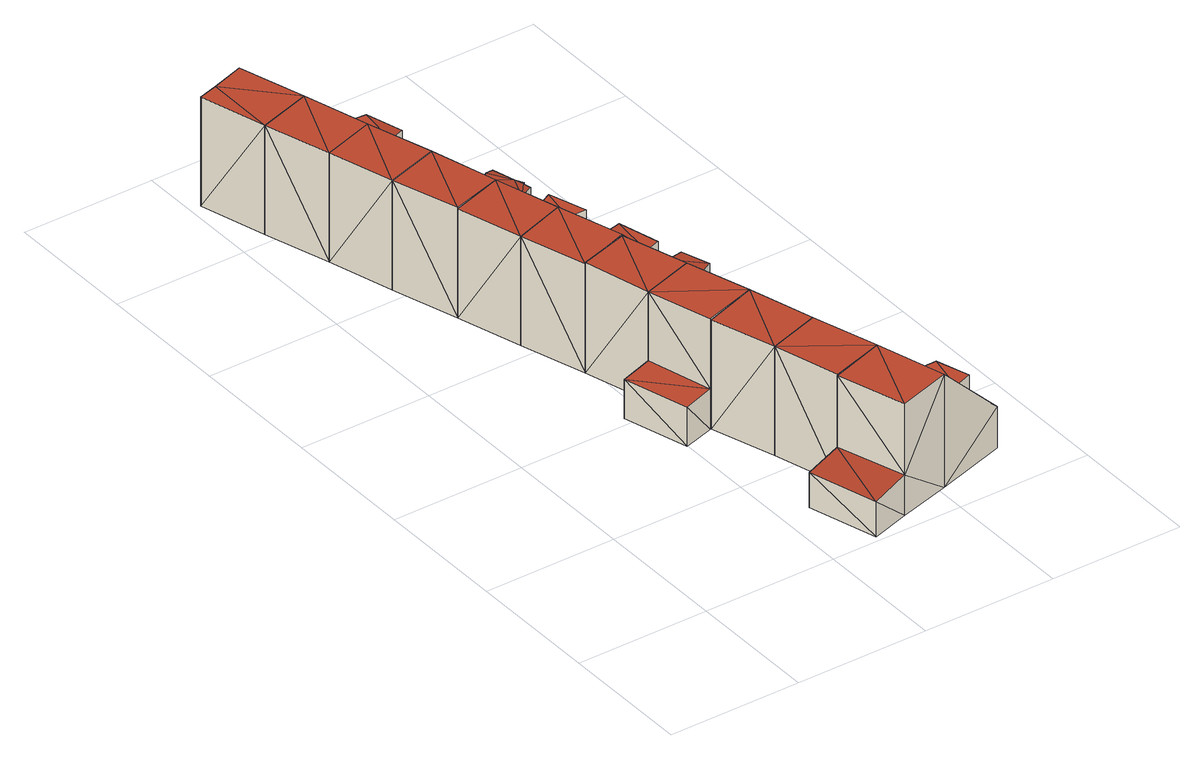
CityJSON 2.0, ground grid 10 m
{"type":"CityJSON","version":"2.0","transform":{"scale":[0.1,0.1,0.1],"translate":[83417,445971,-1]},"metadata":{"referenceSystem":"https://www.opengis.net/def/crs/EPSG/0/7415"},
"CityObjects":{
"building1":{"type":"Building","attributes":{"oorspronkelijk_bouwjaar":1985,"status":"Pand in gebruik","geconstateerd":false,"h_maaiveld":-0.367,"dak_type":"slanted","pw_datum":"2013-12-01","pw_actueel":"yes","pw_bron":"ahn3","reconstructie_methode":"tudelft3d-geoflow","versie_methode":"v21.03.1","kas_warenhuis":false,"ondergronds_type":"above ground","lod11_replace":false,"reconstruction_skipped":false},"geometry":[{"type":"Solid","lod":"2.2","boundaries":[[[[0,1,2]],[[3,0,4]],[[4,0,2]],[[5,0,3]],[[5,3,6]],[[5,6,7]],[[8,9,10]],[[10,9,4]],[[4,9,3]],[[11,12,13]],[[14,2,1]],[[15,14,1]],[[10,4,14]],[[14,4,2]],[[16,7,6]],[[17,16,6]],[[18,19,9]],[[8,18,9]],[[20,0,19]],[[18,20,19]],[[19,0,5]],[[19,5,16]],[[16,5,7]],[[17,6,3]],[[9,17,3]],[[21,22,23]],[[22,21,12]],[[11,22,12]],[[15,1,0]],[[20,15,0]],[[10,20,8]],[[8,20,18]],[[17,9,19]],[[16,17,19]],[[22,11,23]],[[23,11,13]],[[21,15,12]],[[23,14,21]],[[13,15,20]],[[10,23,20]],[[12,15,13]],[[21,14,15]],[[10,14,23]],[[20,23,13]]]],"semantics":{"surfaces":[{"type":"GroundSurface"},{"type":"WallSurface"},{"type":"RoofSurface"}],"values":[[0,0,0,0,0,0,1,1,1,1,1,1,1,1,1,1,1,1,1,1,1,1,1,1,1,1,1,1,1,1,2,2,2,2,2,2,2,2,2,2,2,2,2,2]]}}]},
"building2":{"type":"Building","attributes":{"oorspronkelijk_bouwjaar":1985,"status":"Pand in gebruik","geconstateerd":false,"h_maaiveld":-0.227,"dak_type":"slanted","pw_datum":"2013-12-01","pw_actueel":"yes","pw_bron":"ahn3","reconstructie_methode":"tudelft3d-geoflow","versie_methode":"v21.03.1","kas_warenhuis":false,"ondergronds_type":"above ground","lod11_replace":false,"reconstruction_skipped":false},"geometry":[{"type":"Solid","lod":"2.2","boundaries":[[[[24,25,26]],[[27,28,29]],[[30,25,28]],[[30,28,27]],[[31,24,26]],[[26,25,30]],[[32,24,31]],[[33,32,31]],[[34,25,32]],[[32,25,24]],[[35,27,29]],[[36,35,29]],[[33,31,26]],[[37,33,26]],[[34,28,25]],[[38,39,34]],[[34,39,28]],[[38,34,37]],[[40,38,37]],[[40,37,41]],[[41,37,30]],[[30,37,26]],[[36,29,28]],[[39,36,28]],[[41,30,35]],[[35,30,27]],[[33,37,32]],[[32,37,34]],[[41,35,39]],[[39,35,36]],[[38,40,41]],[[39,38,41]]]],"semantics":{"surfaces":[{"type":"GroundSurface"},{"type":"WallSurface"},{"type":"RoofSurface"}],"values":[[0,0,0,0,0,0,1,1,1,1,1,1,1,1,1,1,1,1,1,1,1,1,1,1,1,1,2,2,2,2,2,2]]}}]},
"building3":{"type":"Building","attributes":{"oorspronkelijk_bouwjaar":1985,"status":"Pand in gebruik","geconstateerd":false,"h_maaiveld":-0.214,"dak_type":"slanted","pw_datum":"2013-12-01","pw_actueel":"yes","pw_bron":"ahn3","reconstructie_methode":"tudelft3d-geoflow","versie_methode":"v21.03.1","kas_warenhuis":false,"ondergronds_type":"above ground","lod11_replace":false,"reconstruction_skipped":false},"geometry":[{"type":"Solid","lod":"2.2","boundaries":[[[[42,43,44]],[[45,43,46]],[[45,44,43]],[[44,47,42]],[[15,45,46]],[[48,15,46]],[[49,43,50]],[[50,43,42]],[[51,47,44]],[[20,51,44]],[[50,42,47]],[[51,50,47]],[[48,46,43]],[[49,48,43]],[[20,44,15]],[[15,44,45]],[[51,20,50]],[[50,20,49]],[[15,48,49]],[[20,15,49]]]],"semantics":{"surfaces":[{"type":"GroundSurface"},{"type":"WallSurface"},{"type":"RoofSurface"}],"values":[[0,0,0,0,1,1,1,1,1,1,1,1,1,1,1,1,2,2,2,2]]}}]},
"building4":{"type":"Building","attributes":{"oorspronkelijk_bouwjaar":1985,"status":"Pand in gebruik","geconstateerd":false,"h_maaiveld":-0.222,"dak_type":"slanted","pw_datum":"2013-12-01","pw_actueel":"yes","pw_bron":"ahn3","reconstructie_methode":"tudelft3d-geoflow","versie_methode":"v21.03.1","kas_warenhuis":false,"ondergronds_type":"above ground","lod11_replace":false,"reconstruction_skipped":false},"geometry":[{"type":"Solid","lod":"2.2","boundaries":[[[[52,30,42]],[[46,43,27]],[[43,42,30]],[[27,43,30]],[[48,46,35]],[[35,46,27]],[[41,30,53]],[[53,30,52]],[[53,52,50]],[[50,52,42]],[[50,42,43]],[[49,50,43]],[[35,27,30]],[[41,35,30]],[[49,43,48]],[[48,43,46]],[[49,48,35]],[[41,49,35]],[[49,41,50]],[[50,41,53]]]],"semantics":{"surfaces":[{"type":"GroundSurface"},{"type":"WallSurface"},{"type":"RoofSurface"}],"values":[[0,0,0,0,1,1,1,1,1,1,1,1,1,1,1,1,2,2,2,2]]}}]},
"building5":{"type":"Building","attributes":{"oorspronkelijk_bouwjaar":1985,"status":"Pand in gebruik","geconstateerd":false,"h_maaiveld":-0.24,"dak_type":"slanted","pw_datum":"2013-12-01","pw_actueel":"yes","pw_bron":"ahn3","reconstructie_methode":"tudelft3d-geoflow","versie_methode":"v21.03.1","kas_warenhuis":false,"ondergronds_type":"above ground","lod11_replace":false,"reconstruction_skipped":false},"geometry":[{"type":"Solid","lod":"2.2","boundaries":[[[[54,55,25]],[[29,28,56]],[[56,28,55]],[[28,25,55]],[[38,25,39]],[[39,25,28]],[[57,56,55]],[[58,57,55]],[[39,28,36]],[[36,28,29]],[[58,55,54]],[[59,58,54]],[[36,29,57]],[[57,29,56]],[[59,54,38]],[[38,54,25]],[[60,61,62]],[[63,64,61]],[[60,63,61]],[[64,63,65]],[[64,57,61]],[[39,36,65]],[[62,57,58]],[[36,57,64]],[[36,64,65]],[[39,65,58]],[[62,61,57]],[[65,62,58]],[[39,58,38]],[[38,58,59]],[[65,63,62]],[[62,63,60]]]],"semantics":{"surfaces":[{"type":"GroundSurface"},{"type":"WallSurface"},{"type":"RoofSurface"}],"values":[[0,0,0,0,1,1,1,1,1,1,1,1,1,1,1,1,1,1,1,1,2,2,2,2,2,2,2,2,2,2,2,2]]}}]},
"building6":{"type":"Building","attributes":{"oorspronkelijk_bouwjaar":1985,"status":"Pand in gebruik","geconstateerd":false,"h_maaiveld":-0.23,"dak_type":"slanted","pw_datum":"2013-12-01","pw_actueel":"yes","pw_bron":"ahn3","reconstructie_methode":"tudelft3d-geoflow","versie_methode":"v21.03.1","kas_warenhuis":false,"ondergronds_type":"above ground","lod11_replace":false,"reconstruction_skipped":false},"geometry":[{"type":"Solid","lod":"2.2","boundaries":[[[[66,67,54]],[[55,67,68]],[[56,55,68]],[[54,67,55]],[[69,70,71]],[[72,68,67]],[[73,72,67]],[[74,55,57]],[[57,55,56]],[[75,76,77]],[[78,66,54]],[[79,78,54]],[[57,56,72]],[[72,56,68]],[[76,75,70]],[[69,76,70]],[[73,67,78]],[[78,67,66]],[[79,54,55]],[[74,79,55]],[[79,74,73]],[[78,79,73]],[[77,57,75]],[[71,74,77]],[[70,57,72]],[[73,71,72]],[[75,57,70]],[[74,57,77]],[[73,74,71]],[[72,71,70]],[[76,69,77]],[[77,69,71]]]],"semantics":{"surfaces":[{"type":"GroundSurface"},{"type":"WallSurface"},{"type":"RoofSurface"}],"values":[[0,0,0,0,1,1,1,1,1,1,1,1,1,1,1,1,1,1,1,1,2,2,2,2,2,2,2,2,2,2,2,2]]}}]},
"building7":{"type":"Building","attributes":{"oorspronkelijk_bouwjaar":1985,"status":"Pand in gebruik","geconstateerd":false,"h_maaiveld":-0.212,"dak_type":"slanted","pw_datum":"2013-12-01","pw_actueel":"yes","pw_bron":"ahn3","reconstructie_methode":"tudelft3d-geoflow","versie_methode":"v21.03.1","kas_warenhuis":false,"ondergronds_type":"above ground","lod11_replace":false,"reconstruction_skipped":false},"geometry":[{"type":"Solid","lod":"2.2","boundaries":[[[[80,81,66]],[[82,81,83]],[[68,82,83]],[[66,81,82]],[[72,68,84]],[[84,68,83]],[[85,86,87]],[[88,80,78]],[[78,80,66]],[[89,81,88]],[[88,81,80]],[[78,66,82]],[[90,78,82]],[[84,83,81]],[[89,84,81]],[[90,82,72]],[[72,82,68]],[[91,92,93]],[[92,91,86]],[[85,92,86]],[[90,89,78]],[[78,89,88]],[[91,84,86]],[[93,72,91]],[[87,84,89]],[[90,93,89]],[[86,84,87]],[[91,72,84]],[[90,72,93]],[[89,93,87]],[[92,85,93]],[[93,85,87]]]],"semantics":{"surfaces":[{"type":"GroundSurface"},{"type":"WallSurface"},{"type":"RoofSurface"}],"values":[[0,0,0,0,1,1,1,1,1,1,1,1,1,1,1,1,1,1,1,1,2,2,2,2,2,2,2,2,2,2,2,2]]}}]},
"building8":{"type":"Building","attributes":{"oorspronkelijk_bouwjaar":1985,"status":"Pand in gebruik","geconstateerd":false,"h_maaiveld":-0.176,"dak_type":"slanted","pw_datum":"2013-12-01","pw_actueel":"yes","pw_bron":"ahn3","reconstructie_methode":"tudelft3d-geoflow","versie_methode":"v21.03.1","kas_warenhuis":false,"ondergronds_type":"above ground","lod11_replace":false,"reconstruction_skipped":false},"geometry":[{"type":"Solid","lod":"2.2","boundaries":[[[[94,95,80]],[[81,95,96]],[[83,81,96]],[[80,95,81]],[[97,96,95]],[[98,97,95]],[[99,100,101]],[[102,103,104]],[[98,95,105]],[[105,95,94]],[[106,80,81]],[[89,106,81]],[[105,94,80]],[[106,105,80]],[[84,83,97]],[[97,83,96]],[[107,108,100]],[[99,107,100]],[[109,110,107]],[[107,110,108]],[[103,102,111]],[[111,102,112]],[[89,81,84]],[[84,81,83]],[[113,114,110]],[[109,113,110]],[[111,112,113]],[[113,112,114]],[[89,98,106]],[[106,98,105]],[[84,97,110]],[[89,84,104]],[[110,97,108]],[[89,104,101]],[[114,84,110]],[[112,102,114]],[[102,84,114]],[[104,84,102]],[[101,100,98]],[[89,101,98]],[[100,97,98]],[[108,97,100]],[[103,111,104]],[[104,111,109]],[[109,111,113]],[[107,99,109]],[[99,101,109]],[[101,104,109]]]],"semantics":{"surfaces":[{"type":"GroundSurface"},{"type":"WallSurface"},{"type":"RoofSurface"}],"values":[[0,0,0,0,1,1,1,1,1,1,1,1,1,1,1,1,1,1,1,1,1,1,1,1,1,1,1,1,2,2,2,2,2,2,2,2,2,2,2,2,2,2,2,2,2,2,2,2]]}}]},
"building9":{"type":"Building","attributes":{"oorspronkelijk_bouwjaar":1985,"status":"Pand in gebruik","geconstateerd":false,"h_maaiveld":-0.193,"dak_type":"slanted","pw_datum":"2013-12-01","pw_actueel":"yes","pw_bron":"ahn3","reconstructie_methode":"tudelft3d-geoflow","versie_methode":"v21.03.1","kas_warenhuis":false,"ondergronds_type":"above ground","lod11_replace":false,"reconstruction_skipped":false},"geometry":[{"type":"Solid","lod":"2.2","boundaries":[[[[96,95,115]],[[116,117,94]],[[94,117,95]],[[117,115,95]],[[118,115,117]],[[119,118,117]],[[98,95,97]],[[97,95,96]],[[120,116,105]],[[105,116,94]],[[120,117,116]],[[120,119,117]],[[105,94,95]],[[98,105,95]],[[97,96,115]],[[118,97,115]],[[98,119,105]],[[105,119,120]],[[98,97,118]],[[119,98,118]]]],"semantics":{"surfaces":[{"type":"GroundSurface"},{"type":"WallSurface"},{"type":"RoofSurface"}],"values":[[0,0,0,0,1,1,1,1,1,1,1,1,1,1,1,1,2,2,2,2]]}}]},
"building10":{"type":"Building","attributes":{"oorspronkelijk_bouwjaar":1985,"status":"Pand in gebruik","geconstateerd":false,"h_maaiveld":-0.178,"dak_type":"slanted","pw_datum":"2013-12-01","pw_actueel":"yes","pw_bron":"ahn3","reconstructie_methode":"tudelft3d-geoflow","versie_methode":"v21.03.1","kas_warenhuis":false,"ondergronds_type":"above ground","lod11_replace":false,"reconstruction_skipped":false},"geometry":[{"type":"Solid","lod":"2.2","boundaries":[[[[121,122,116]],[[117,122,123]],[[115,117,123]],[[116,122,117]],[[124,121,116]],[[120,124,116]],[[118,115,125]],[[125,115,123]],[[126,127,128]],[[128,127,129]],[[130,122,124]],[[124,122,121]],[[120,116,117]],[[119,120,117]],[[128,129,131]],[[125,123,122]],[[130,125,122]],[[119,117,118]],[[118,117,115]],[[127,126,132]],[[120,119,130]],[[124,120,130]],[[118,125,129]],[[132,118,127]],[[131,125,130]],[[119,131,130]],[[129,125,131]],[[127,118,129]],[[119,118,132]],[[119,132,131]],[[126,128,132]],[[132,128,131]]]],"semantics":{"surfaces":[{"type":"GroundSurface"},{"type":"WallSurface"},{"type":"RoofSurface"}],"values":[[0,0,0,0,1,1,1,1,1,1,1,1,1,1,1,1,1,1,1,1,2,2,2,2,2,2,2,2,2,2,2,2]]}}]},
"building11":{"type":"Building","attributes":{"oorspronkelijk_bouwjaar":1985,"status":"Pand in gebruik","geconstateerd":false,"h_maaiveld":-0.174,"dak_type":"slanted","pw_datum":"2013-12-01","pw_actueel":"yes","pw_bron":"ahn3","reconstructie_methode":"tudelft3d-geoflow","versie_methode":"v21.03.1","kas_warenhuis":false,"ondergronds_type":"above ground","lod11_replace":false,"reconstruction_skipped":false},"geometry":[{"type":"Solid","lod":"2.2","boundaries":[[[[133,134,122]],[[122,134,123]],[[133,122,135]],[[122,121,135]],[[135,121,136]],[[124,121,122]],[[130,124,122]],[[125,123,137]],[[137,123,134]],[[138,133,139]],[[139,133,135]],[[139,135,140]],[[140,135,136]],[[140,136,124]],[[124,136,121]],[[137,134,133]],[[138,137,133]],[[130,122,125]],[[125,122,123]],[[130,125,137]],[[138,130,137]],[[124,139,140]],[[124,130,139]],[[139,130,138]]]],"semantics":{"surfaces":[{"type":"GroundSurface"},{"type":"WallSurface"},{"type":"RoofSurface"}],"values":[[0,0,0,0,0,1,1,1,1,1,1,1,1,1,1,1,1,1,1,2,2,2,2,2]]}}]}
},
"vertices":[
[190,76,6],[243,91,6],[258,40,6],[166,13,6],[205,24,6],[150,64,6],[137,4,6],[122,56,6],[166,13,92],[166,13,37],[205,24,93],[237,77,61],[237,77,47],[222,77,61],[258,40,38],[243,91,38],[122,56,33],[137,4,33],[150,64,92],[150,64,37],[190,76,93],[245,52,47],[245,52,61],[231,47,61],
[84,204,8],[108,211,8],[121,162,8],[214,189,8],[147,223,8],[199,238,8],[161,174,8],[98,155,8],[84,204,38],[98,155,38],[108,211,39],[214,189,38],[199,238,38],[121,162,39],[108,211,92],[147,223,92],[121,162,93],[161,174,93],
[137,114,8],[175,125,8],[190,76,8],[243,91,8],[228,140,8],[151,65,8],[228,140,38],[175,125,93],[137,114,92],[151,65,92],
[122,162,8],[122,162,92],
[94,260,8],[132,272,8],[185,287,8],[185,287,38],[132,272,92],[94,260,93],[179,273,60],[179,273,47],[166,270,61],[186,252,60],[186,252,47],[173,244,61],
[79,309,8],[117,321,8],[170,336,8],[165,321,61],[165,321,47],[152,319,60],[170,336,38],[117,321,93],[132,272,93],[174,291,47],[174,291,60],[162,287,60],[79,309,92],[94,260,92],
[65,358,8],[103,369,8],[118,321,8],[156,385,8],[156,385,38],[149,375,60],[149,375,47],[137,369,60],[65,358,92],[103,369,93],[118,321,92],[158,347,47],[158,347,60],[144,347,60],
[50,408,8],[89,419,8],[141,434,8],[141,434,38],[89,419,93],[130,417,61],[130,417,54],[124,412,61],[144,388,48],[144,388,60],[133,382,61],[50,408,92],[65,358,93],[136,418,60],[136,418,48],[141,401,60],[141,401,48],[143,394,60],[143,394,48],[144,395,60],[144,395,47],
[127,484,8],[36,457,8],[74,468,8],[127,484,38],[74,468,93],[36,457,92],
[21,506,8],[60,517,8],[112,533,8],[21,506,92],[112,533,38],[116,488,60],[116,488,47],[108,516,60],[108,516,46],[60,517,93],[94,517,60],[103,483,61],
[45,567,8],[98,582,8],[21,560,8],[7,556,8],[98,582,38],[45,567,93],[21,560,92],[7,556,92]
]}
